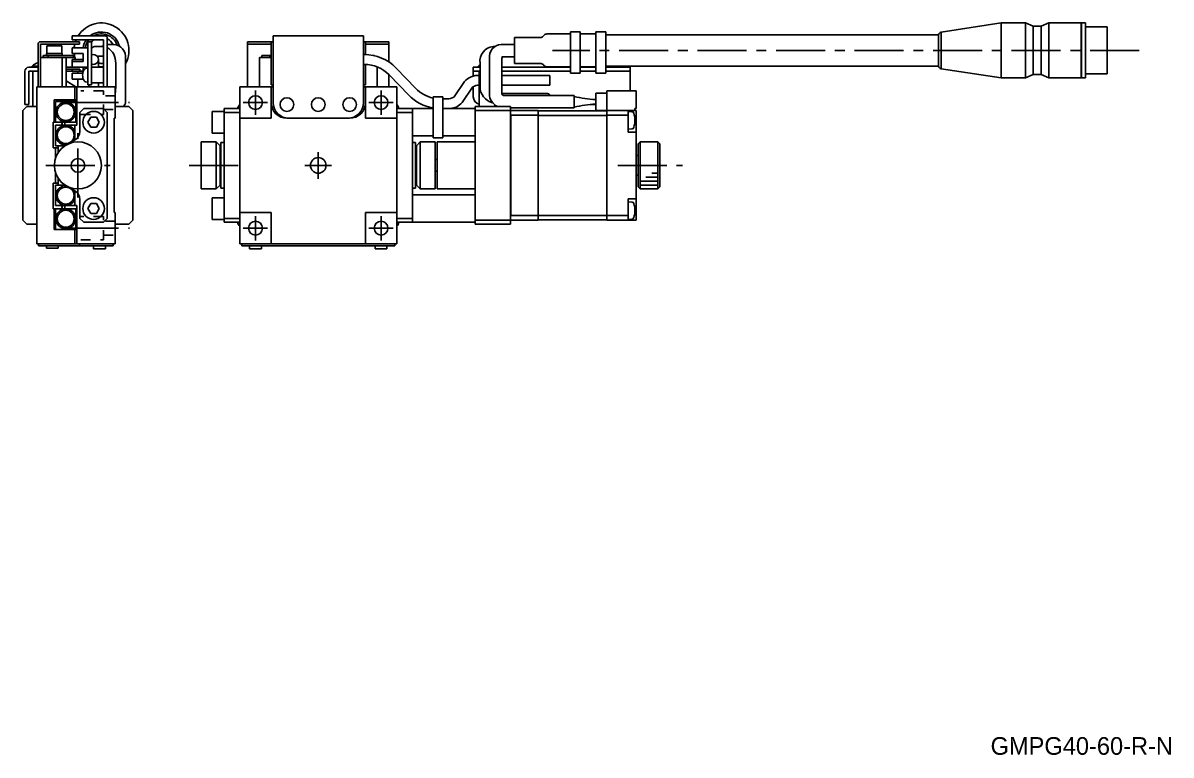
# Model space of a CAD drawing. Extents: x -170 to 418, y 17 to 249.
# Drawn here: x 125.4 to 417.9, y 16.9 to 203.5 of the extents above; entities that cross this region are included whole.
import ezdxf

# ---------------------------------------------------------------- set-up
doc = ezdxf.new("R2010")
doc.units = 0
doc.header["$LTSCALE"] = 10
doc.linetypes.add('CENTER', pattern=[2, 1.25, -0.25, 0.25, -0.25])
doc.linetypes.add('DOT', pattern=[0.5, 0.25, -0.25])
doc.layers.add('1', color=7, linetype='CONTINUOUS')
doc.styles.get("Standard").update_dxf_attribs({"font": 'FGP教科書体NT-M'})

msp = doc.modelspace()

# ---------------------------------------------------------------- linework, layer by layer
at = {"layer": '1', "color": 7, "linetype": 'CONTINUOUS'}
for p, q in [((374.616787, 203.498857), (359.382804, 201.183183)), ((374.616787, 189.498859), (374.616787, 203.498857)), ((380.809786, 203.498857), (374.616787, 203.498857)), ((380.809786, 189.498859), (380.809786, 203.498857)), ((382.809786, 202.648858), (380.809786, 203.498857)), ((382.809786, 190.348858), (382.809786, 202.648858)), ((384.809786, 202.648858), (382.809786, 202.648858)), ((386.809786, 203.498857), (384.809786, 202.648858)), ((384.809786, 190.348858), (384.809786, 202.648858)), ((386.809786, 189.498859), (386.809786, 203.498857)), ((395.066786, 203.498857), (386.809786, 203.498857)), ((395.066786, 189.498859), (395.066786, 203.498857)), ((395.116786, 203.448857), (395.066786, 203.498857)), ((395.116786, 189.498859), (395.116786, 203.498857)), ((396.116788, 203.498857), (395.116786, 203.498857)), ((396.116788, 189.498859), (396.116788, 203.498857)), ((401.616789, 202.498856), (396.116788, 202.498856)), ((401.616789, 190.49886), (401.616789, 202.498856)), ((137.862522, 199.198858), (137.862522, 200.198858)), ((137.862522, 200.198858), (146.362522, 200.198858)), ((145.862522, 199.198858), (137.862522, 199.198858)), ((145.862522, 187.198858), (145.862522, 199.198858)), ((146.862522, 187.198858), (146.862522, 199.698858)), ((189.116791, 200.198858), (212.116791, 200.198858)), ((189.116791, 183.198858), (189.116791, 200.198858)), ((212.116791, 200.198858), (212.116791, 183.198858)), ((250.616787, 193.198858), (250.616787, 199.798858)), ((257.202574, 199.798858), (250.616787, 199.798858)), ((258.223894, 200.405965), (257.90968, 200.091751)), ((264.866791, 200.698858), (258.931001, 200.698858)), ((267.366787, 201.198858), (264.866787, 201.198858)), ((264.866787, 201.198858), (264.866787, 190.698858)), ((267.366787, 201.198858), (267.366787, 190.698858)), ((271.366791, 200.698858), (267.366791, 200.698858)), ((273.866787, 201.198858), (271.366787, 201.198858)), ((271.366787, 201.198858), (271.366787, 190.698858)), ((273.866787, 201.198858), (273.866787, 190.698858)), ((358.659131, 200.498858), (273.866787, 200.498858)), ((358.659131, 192.498858), (358.659131, 200.498858)), ((359.382804, 191.814532), (359.382804, 201.183183)), ((129.262522, 198.198858), (129.262522, 187.198858)), ((139.762522, 198.698858), (129.762522, 198.698858)), ((139.762522, 198.098858), (129.862522, 198.098858)), ((129.862522, 187.198858), (129.862522, 198.098858)), ((135.262522, 197.698858), (131.462522, 197.698858)), ((131.462522, 197.698858), (131.462522, 195.698858)), ((135.262522, 195.698858), (135.262522, 197.698858)), ((137.862522, 197.198858), (137.862522, 195.698858)), ((141.862522, 197.198858), (137.862522, 197.198858)), ((139.762522, 198.098858), (139.762522, 198.698858)), ((142.862522, 198.698858), (141.862522, 198.698858)), ((141.862522, 198.698858), (141.862522, 187.698858)), ((142.862522, 198.698858), (142.862522, 187.698858)), ((145.620749, 197.52327), (143.852982, 197.52327)), ((145.86258, 197.512622), (145.620749, 197.52327)), ((148.505154, 198.047387), (146.862522, 198.047387)), ((189.116791, 198.698858), (182.61679, 198.698858)), ((182.61679, 198.698858), (182.61679, 187.198858)), ((188.616791, 198.098858), (182.61679, 198.098858)), ((188.616791, 198.698858), (188.616791, 187.698858)), ((218.61679, 198.698858), (212.116791, 198.698858)), ((212.616791, 195.446195), (212.616791, 198.698858)), ((218.61679, 198.098858), (212.616791, 198.098858)), ((218.61679, 198.698858), (218.61679, 193.556509)), ((245.64775, 197.52327), (245.213456, 197.52327)), ((250.616787, 198.047387), (247.231004, 198.047387)), ((129.862522, 194.698858), (138.487449, 194.698858)), ((130.479009, 194.698858), (130.479009, 195.198858)), ((130.479009, 195.198858), (138.487449, 195.198858)), ((131.362522, 195.698858), (135.362522, 195.698858)), ((131.362522, 195.698858), (131.362522, 195.198858)), ((131.814, 194.698858), (131.814, 195.198858)), ((135.362522, 195.198858), (135.362522, 195.698858)), ((135.362522, 187.198858), (135.362522, 194.698858)), ((136.362522, 194.698858), (136.362522, 187.198858)), ((137.862522, 195.698858), (140.662522, 195.698858)), ((140.662522, 194.198858), (137.862522, 194.198858)), ((137.862522, 194.198858), (137.862522, 192.198858)), ((140.662522, 193.698858), (137.862522, 193.698858)), ((138.278392, 194.698858), (138.278392, 195.198858)), ((138.487449, 194.698858), (138.487449, 195.198858)), ((140.662522, 195.698858), (140.662522, 193.698858)), ((144.30212, 195.02327), (145.620749, 195.02327)), ((144.612522, 194.198858), (144.612522, 192.198858)), ((145.620749, 195.02327), (145.862522, 194.925204)), ((148.99207, 187.27327), (148.99207, 193.27327)), ((151.519368, 183.447387), (151.519368, 194.447387)), ((185.61679, 187.198858), (185.61679, 194.698858)), ((185.61679, 194.698858), (188.616791, 194.698858)), ((186.270918, 194.698858), (186.270918, 195.198858)), ((186.270918, 195.198858), (188.616791, 195.198858)), ((188.259961, 194.698858), (188.259961, 195.198858)), ((188.573547, 194.698858), (188.573547, 195.198858)), ((212.372043, 195.448858), (212.116791, 195.448858)), ((214.962663, 195.198858), (214.730538, 195.198858)), ((214.962663, 195.198858), (214.962663, 195.146515)), ((241.842136, 193.27327), (241.842136, 187.27327)), ((244.216791, 194.447387), (244.216791, 185.447387)), ((247.416791, 194.447387), (247.546688, 194.94984)), ((247.416791, 185.447387), (247.416791, 194.447387)), ((247.489572, 194.847387), (250.616787, 194.847387)), ((250.616787, 193.198858), (257.202574, 193.198858)), ((125.862522, 182.698858), (125.862522, 191.198858)), ((129.262522, 192.198858), (126.862522, 192.198858)), ((126.862522, 191.198858), (129.262522, 191.198858)), ((126.862522, 191.198858), (126.862522, 182.698858)), ((127.712522, 192.491105), (129.262522, 192.491105)), ((127.712522, 192.491105), (127.712522, 192.198858)), ((127.862522, 191.198858), (127.862522, 182.198858)), ((141.862522, 192.198858), (136.362522, 192.198858)), ((136.362522, 191.698858), (139.862522, 191.698858)), ((136.362522, 191.198858), (140.662522, 191.198858)), ((137.862522, 191.198858), (137.862522, 191.698858)), ((137.862522, 190.698858), (137.862522, 189.198858)), ((140.604482, 190.698858), (137.862522, 190.698858)), ((139.362522, 191.198858), (139.362522, 190.698858)), ((139.862522, 191.698858), (139.862522, 191.198858)), ((140.662522, 192.198858), (140.662522, 190.966972)), ((141.862522, 191.948858), (141.328622, 191.902148)), ((145.862522, 192.198858), (142.862522, 192.198858)), ((212.116791, 192.948858), (212.372043, 192.948858)), ((212.616791, 187.698858), (212.616791, 192.945434)), ((215.61679, 187.198858), (215.61679, 192.324996)), ((218.61679, 190.327938), (218.61679, 187.198858)), ((218.666266, 190.277119), (223.675103, 185.090316)), ((225.473452, 186.826962), (220.464615, 192.013765)), ((240.116791, 192.198858), (241.842136, 192.198858)), ((240.116791, 189.934167), (240.116791, 192.198858)), ((241.842136, 191.198858), (240.116791, 191.198858)), ((241.466791, 192.491105), (241.842136, 192.491105)), ((241.466791, 192.491105), (241.466791, 192.198858)), ((241.616791, 191.198858), (241.616791, 182.198858)), ((264.866787, 192.198858), (247.416791, 192.198858)), ((264.866791, 191.198858), (247.416791, 191.198858)), ((257.90968, 192.905965), (258.223894, 192.591751)), ((258.931001, 192.298858), (264.866787, 192.298858)), ((267.366787, 190.698858), (264.866787, 190.698858)), ((267.366787, 192.298858), (271.366787, 192.298858)), ((271.366787, 192.198858), (267.366787, 192.198858)), ((271.366791, 191.198858), (267.366791, 191.198858)), ((273.866787, 190.698858), (271.366787, 190.698858)), ((273.866787, 192.498858), (358.659131, 192.498858)), ((273.866787, 192.198858), (280.116791, 192.198858)), ((280.116791, 191.198858), (273.866791, 191.198858)), ((280.116791, 186.198858), (280.116791, 192.198858)), ((359.382804, 191.814532), (374.616787, 189.498859)), ((380.809786, 189.498859), (382.809786, 190.348858)), ((382.809786, 190.348858), (384.809786, 190.348858)), ((384.809786, 190.348858), (386.809786, 189.498859)), ((396.116788, 190.49886), (401.616789, 190.49886)), ((138.85012, 187.198858), (136.362522, 188.753281)), ((137.862522, 189.198858), (140.734095, 189.198858)), ((139.362522, 189.198858), (139.362522, 187.198858)), ((141.328622, 188.495568), (141.862522, 188.448858)), ((142.862522, 187.698858), (141.862522, 187.698858)), ((142.112522, 187.698858), (142.112522, 187.198858)), ((142.862522, 188.198858), (145.862522, 188.198858)), ((144.612522, 187.198858), (144.612522, 188.198858)), ((148.862672, 185.203275), (148.99207, 187.27327)), ((188.616791, 187.698858), (189.116791, 187.698858)), ((212.116791, 187.698858), (212.616791, 187.698858)), ((237.878344, 188.542429), (235.211013, 184.658951)), ((240.116791, 184.698858), (240.116791, 187.268003)), ((259.627169, 190.130758), (247.416791, 190.130758)), ((247.416791, 187.630758), (259.627169, 187.630758)), ((259.627169, 190.130758), (259.627169, 187.630758)), ((374.616787, 189.498859), (380.809786, 189.498859)), ((386.809786, 189.498859), (395.066786, 189.498859)), ((395.066786, 189.498859), (395.116786, 189.548859)), ((395.116786, 189.498859), (396.116788, 189.498859)), ((128.862522, 147.198858), (128.862522, 187.198858)), ((148.862522, 187.198858), (128.862522, 187.198858)), ((138.549322, 183.898858), (138.549322, 187.198858)), ((139.06936, 187.198858), (139.06936, 177.448858)), ((148.862522, 179.198858), (148.862522, 187.198858)), ((189.116791, 187.198858), (180.616791, 187.198858)), ((180.616791, 187.198858), (180.616791, 147.198858)), ((188.616791, 179.198858), (188.616791, 187.198858)), ((220.616791, 187.198858), (212.116791, 187.198858)), ((212.616791, 187.198858), (212.616791, 179.198858)), ((220.616791, 147.198858), (220.616791, 187.198858)), ((232.366791, 184.655223), (229.866791, 184.655223)), ((229.866791, 184.655223), (229.866791, 174.198858)), ((232.366791, 184.655223), (232.366791, 174.198858)), ((235.211014, 184.658952), (235.128531, 184.582228)), ((237.271752, 183.243552), (239.939083, 187.127029)), ((239.939082, 187.127028), (240.021565, 187.203752)), ((258.924864, 185.52327), (247.416791, 185.52327)), ((265.816791, 185.047387), (247.816791, 185.047387)), ((258.924864, 185.52327), (259.001839, 185.519733)), ((259.001839, 185.519733), (259.078378, 185.509142)), ((259.078378, 185.509142), (259.154048, 185.491557)), ((259.154048, 185.491557), (259.228422, 185.467077)), ((259.228422, 185.467077), (259.301077, 185.43584)), ((259.301077, 185.43584), (259.371604, 185.398025)), ((259.371604, 185.398025), (259.439602, 185.353844)), ((259.439602, 185.353844), (259.504687, 185.303548)), ((259.504687, 185.303548), (259.566491, 185.247421)), ((259.566491, 185.247421), (259.624663, 185.185781)), ((259.624663, 185.185781), (259.678875, 185.118977)), ((259.678875, 185.118977), (259.72882, 185.047387)), ((265.816791, 181.847387), (265.816791, 185.047387)), ((271.316791, 181.198858), (271.316791, 185.598858)), ((274.116791, 185.598858), (271.316791, 185.598858)), ((274.116791, 186.198858), (281.616791, 186.198858)), ((274.116791, 186.198858), (274.116791, 153.198858)), ((281.616791, 186.198858), (281.616791, 181.698858)), ((126.362522, 182.198858), (125.362522, 181.198858)), ((126.862522, 182.698858), (125.862522, 182.698858)), ((126.362522, 182.198858), (128.862522, 182.198858)), ((133.331507, 178.248858), (133.331507, 183.898858)), ((139.06936, 183.898858), (133.331507, 183.898858)), ((133.633272, 183.498858), (133.633272, 178.248858)), ((133.633272, 183.498858), (139.06936, 183.498858)), ((134.130789, 183.498858), (134.177435, 183.898858)), ((134.682863, 183.898858), (134.723045, 183.498858)), ((136.362522, 183.498858), (136.362522, 183.898858)), ((137.871777, 183.498888), (137.950422, 183.898875)), ((138.828586, 178.248858), (138.828586, 183.498858)), ((140.862522, 181.698858), (139.862522, 180.698858)), ((140.862522, 181.698858), (145.862522, 181.698858)), ((146.862522, 180.698858), (145.862522, 181.698858)), ((148.862522, 182.198858), (152.362522, 182.198858)), ((153.362522, 181.198858), (152.362522, 182.198858)), ((176.616791, 181.698858), (180.616791, 181.698858)), ((176.616791, 152.698858), (176.616791, 181.698858)), ((229.866791, 181.698858), (220.616791, 181.698858)), ((224.616791, 181.698858), (224.616791, 152.698858)), ((233.422305, 184.155223), (232.366791, 184.155223)), ((232.366791, 181.687471), (233.422305, 181.687471)), ((233.422305, 181.687471), (234.18104, 181.698847)), ((240.616791, 181.698858), (234.184815, 181.698858)), ((240.616791, 182.198858), (249.616791, 182.198858)), ((240.616791, 152.198858), (240.616791, 182.198858)), ((245.616791, 182.198858), (245.616791, 182.597826)), ((249.616791, 182.198858), (249.616791, 152.198858)), ((249.616791, 181.847387), (265.816791, 181.847387)), ((271.316791, 182.698858), (269.927342, 182.698858)), ((281.316791, 181.198858), (281.316791, 181.698858)), ((281.616791, 181.698858), (281.316791, 181.698858)), ((125.362522, 153.198858), (125.362522, 181.198858)), ((139.862522, 175.859112), (139.862522, 180.698858)), ((141.919147, 178.198858), (142.640835, 179.448858)), ((142.640835, 179.448858), (144.08421, 179.448858)), ((144.08421, 179.448858), (144.805898, 178.198858)), ((146.862522, 180.698858), (146.862522, 153.698858)), ((148.562522, 179.198858), (148.562522, 155.198858)), ((148.862522, 179.198858), (148.562522, 179.198858)), ((153.362522, 181.198858), (153.362522, 153.198858)), ((173.616791, 175.448858), (173.616791, 180.948858)), ((176.616791, 180.948858), (173.616791, 180.948858)), ((180.616791, 180.698858), (176.616791, 180.698858)), ((180.616791, 179.198858), (188.616791, 179.198858)), ((192.616791, 179.198858), (208.616791, 179.198858)), ((212.616791, 179.198858), (220.616791, 179.198858)), ((224.616791, 180.698858), (220.616791, 180.698858)), ((249.616791, 181.198858), (240.616791, 181.198858)), ((249.716791, 181.198858), (249.616791, 181.098858)), ((249.616791, 180.048858), (249.666791, 179.998858)), ((256.616791, 179.998858), (249.666791, 179.998858)), ((249.666791, 179.998858), (249.666791, 154.398858)), ((256.616791, 181.198858), (249.716791, 181.198858)), ((256.616791, 181.198858), (256.616791, 153.198858)), ((256.616791, 181.098858), (274.116791, 181.098858)), ((256.616791, 179.957437), (274.116791, 179.957437)), ((281.616791, 181.198858), (271.316791, 181.198858)), ((274.116791, 179.998858), (279.616791, 179.998858)), ((279.616791, 181.198858), (279.616791, 175.698858)), ((280.60207, 180.862657), (279.616791, 180.948858)), ((281.616791, 181.198858), (281.616791, 153.198858)), ((133.017335, 171.698858), (133.017335, 178.248858)), ((133.017335, 178.248858), (139.06936, 178.248858)), ((133.633272, 177.448858), (133.633272, 172.198858)), ((139.06936, 177.448858), (133.633272, 177.448858)), ((135.180233, 178.248858), (135.394143, 178.45452)), ((135.394144, 177.243195), (135.180233, 177.448858)), ((135.195502, 177.448912), (135.314309, 177.998858)), ((135.314309, 177.998858), (135.424232, 177.448863)), ((136.062522, 177.448858), (136.062522, 178.248858)), ((137.089736, 178.439681), (137.287799, 178.248858)), ((137.287799, 177.448858), (137.089736, 177.258035)), ((138.549322, 177.448858), (138.549322, 173.657559)), ((142.640835, 176.948858), (141.919147, 178.198858)), ((144.08421, 176.948858), (142.640835, 176.948858)), ((144.805898, 178.198858), (144.08421, 176.948858)), ((279.616791, 176.448858), (280.60207, 176.535059)), ((281.616791, 175.698858), (279.616791, 175.698858)), ((136.362522, 172.39501), (138.612522, 173.694048)), ((170.816791, 161.198858), (170.816791, 173.198858)), ((174.616791, 173.198858), (170.816791, 173.198858)), ((173.616791, 175.448858), (176.616791, 175.448858)), ((174.616791, 161.198858), (174.616791, 173.198858)), ((175.616791, 172.198858), (174.616791, 173.198858)), ((175.816791, 161.398858), (175.816791, 172.998858)), ((176.616791, 172.998858), (175.816791, 172.998858)), ((224.616791, 174.698858), (229.866791, 174.698858)), ((225.416791, 172.998858), (224.616791, 172.998858)), ((225.416791, 172.998858), (225.416791, 161.398858)), ((226.616791, 173.198858), (225.616791, 172.198858)), ((226.616791, 173.198858), (226.616791, 161.198858)), ((230.416791, 173.198858), (226.616791, 173.198858)), ((229.866791, 174.198858), (232.366791, 174.198858)), ((230.416791, 173.198858), (230.416791, 161.198858)), ((230.916791, 173.198858), (230.916791, 161.198858)), ((240.616791, 173.198858), (230.916791, 173.198858)), ((232.366791, 174.698858), (240.616791, 174.698858)), ((282.616791, 173.198858), (282.116791, 172.698858)), ((282.116791, 161.698858), (282.116791, 172.698858)), ((282.616791, 173.198858), (282.616791, 161.198858)), ((287.116791, 173.198858), (282.616791, 173.198858)), ((287.116791, 161.198858), (287.116791, 173.198858)), ((287.616791, 172.698858), (287.116791, 173.198858)), ((287.616791, 172.698858), (287.616791, 161.698858)), ((134.362522, 171.698858), (133.017335, 171.698858)), ((133.633272, 172.198858), (136.045898, 172.198858)), ((133.645545, 169.019893), (133.645545, 171.698858)), ((134.362522, 172.198858), (134.362522, 170.515483)), ((175.616791, 172.198858), (175.616791, 162.198858)), ((175.816791, 170.198858), (175.616791, 170.198858)), ((225.616791, 170.198858), (225.416791, 170.198858)), ((225.616791, 162.198858), (225.616791, 172.198858)), ((282.116791, 169.698858), (281.616791, 169.698858)), ((230.916791, 168.698858), (230.416791, 168.698858)), ((133.645545, 162.698858), (133.645545, 165.377823)), ((134.362522, 163.882233), (134.362522, 162.198858)), ((175.616791, 164.198858), (175.816791, 164.198858)), ((225.416791, 164.198858), (225.616791, 164.198858)), ((230.416791, 165.698858), (230.916791, 165.698858)), ((281.616791, 164.698858), (282.116791, 164.698858)), ((133.017335, 156.148858), (133.017335, 162.698858)), ((134.362522, 162.698858), (133.017335, 162.698858)), ((133.633272, 162.198858), (133.633272, 156.948858)), ((133.633272, 162.198858), (136.045898, 162.198858)), ((138.612522, 160.703667), (136.362522, 162.002705)), ((170.816791, 161.198858), (174.616791, 161.198858)), ((174.616791, 161.198858), (175.616791, 162.198858)), ((175.816791, 161.398858), (176.616791, 161.398858)), ((224.616791, 161.398858), (225.416791, 161.398858)), ((225.616791, 162.198858), (226.616791, 161.198858)), ((226.616791, 161.198858), (230.416791, 161.198858)), ((230.916791, 161.198858), (240.616791, 161.198858)), ((282.116791, 161.698858), (282.616791, 161.198858)), ((282.616791, 161.198858), (287.116791, 161.198858)), ((287.116791, 161.198858), (287.616791, 161.698858)), ((138.549322, 160.740156), (138.549322, 156.948858)), ((139.862522, 153.698858), (139.862522, 158.538604)), ((173.616791, 153.448858), (173.616791, 158.948858)), ((176.616791, 158.948858), (173.616791, 158.948858)), ((240.616791, 159.698858), (224.616791, 159.698858)), ((281.616791, 158.698858), (279.616791, 158.698858)), ((279.616791, 158.698858), (279.616791, 153.198858)), ((139.06936, 156.148858), (133.017335, 156.148858)), ((133.331507, 150.898858), (133.331507, 156.148858)), ((133.633272, 156.948858), (139.06936, 156.948858)), ((133.633272, 156.148858), (133.633272, 150.898858)), ((135.180233, 156.948858), (135.394144, 157.15452)), ((135.394143, 155.943195), (135.180233, 156.148858)), ((135.314309, 156.398858), (135.195502, 156.948798)), ((135.424231, 156.948833), (135.314309, 156.398858)), ((136.062522, 156.148858), (136.062522, 156.948858)), ((137.089736, 157.139681), (137.287799, 156.948858)), ((137.287799, 156.148858), (137.089736, 155.958035)), ((138.828586, 150.898858), (138.828586, 156.148858)), ((139.06936, 156.948858), (139.06936, 147.198858)), ((141.919147, 156.198858), (142.640835, 157.448858)), ((142.640835, 154.948858), (141.919147, 156.198858)), ((142.640835, 157.448858), (144.08421, 157.448858)), ((144.08421, 157.448858), (144.805898, 156.198858)), ((144.805898, 156.198858), (144.08421, 154.948858)), ((148.562522, 155.198858), (148.862522, 155.198858)), ((148.862522, 147.198858), (148.862522, 155.198858)), ((188.616791, 155.198858), (180.616791, 155.198858)), ((188.616791, 147.198858), (188.616791, 155.198858)), ((212.616791, 155.198858), (212.616791, 147.198858)), ((220.616791, 155.198858), (212.616791, 155.198858)), ((280.60207, 157.862657), (279.616791, 157.948858)), ((125.362522, 153.198858), (126.362522, 152.198858)), ((128.862522, 152.198858), (126.362522, 152.198858)), ((139.862522, 153.698858), (140.862522, 152.698858)), ((145.862522, 152.698858), (140.862522, 152.698858)), ((144.08421, 154.948858), (142.640835, 154.948858)), ((145.862522, 152.698858), (146.862522, 153.698858)), ((152.362522, 152.198858), (148.862522, 152.198858)), ((152.362522, 152.198858), (153.362522, 153.198858)), ((173.616791, 153.448858), (176.616791, 153.448858)), ((176.616791, 153.698858), (180.616791, 153.698858)), ((180.616791, 152.698858), (176.616791, 152.698858)), ((220.616791, 153.698858), (224.616791, 153.698858)), ((220.616791, 152.698858), (240.616791, 152.698858)), ((240.616791, 153.198858), (249.616791, 153.198858)), ((249.616791, 152.198858), (240.616791, 152.198858)), ((249.666791, 154.398858), (249.616791, 154.348858)), ((249.616791, 153.298858), (249.716791, 153.198858)), ((256.616791, 154.398858), (249.666791, 154.398858)), ((256.616791, 153.198858), (249.716791, 153.198858)), ((256.616791, 154.440279), (274.116791, 154.440279)), ((256.616791, 153.298858), (274.116791, 153.298858)), ((274.116791, 154.398858), (279.616791, 154.398858)), ((281.616791, 153.198858), (274.116791, 153.198858)), ((279.616791, 153.448858), (280.60207, 153.535059)), ((138.828586, 150.898858), (133.331507, 150.898858)), ((138.549322, 147.198858), (138.549322, 150.898858)), ((148.862522, 147.198858), (128.862522, 147.198858)), ((129.362522, 147.198858), (129.362522, 146.698858)), ((129.362522, 146.698858), (148.362522, 146.698858)), ((131.362522, 146.698858), (131.362522, 146.098858)), ((134.362522, 146.098858), (134.362522, 146.698858)), ((139.778997, 147.198858), (139.778997, 146.698858)), ((143.362522, 146.698858), (143.362522, 145.948858)), ((146.362522, 145.948858), (146.362522, 146.698858)), ((148.362522, 147.198858), (148.362522, 146.698858)), ((180.616791, 147.198858), (220.616791, 147.198858)), ((181.116791, 146.698858), (181.116791, 147.198858)), ((220.116791, 146.698858), (181.116791, 146.698858)), ((183.116791, 146.698858), (183.116791, 145.948858)), ((186.116791, 145.948858), (186.116791, 146.698858)), ((215.116791, 146.698858), (215.116791, 145.948858)), ((218.116791, 145.948858), (218.116791, 146.698858)), ((220.116791, 147.198858), (220.116791, 146.698858)), ((134.362522, 146.098858), (131.362522, 146.098858)), ((146.362522, 145.948858), (143.362522, 145.948858)), ((186.116791, 145.948858), (183.116791, 145.948858)), ((218.116791, 145.948858), (215.116791, 145.948858))]:
    msp.add_line(p, q, dxfattribs=at)
at = {"layer": '1', "color": 4, "linetype": 'CENTER'}
for p, q in [((409.782378, 196.498858), (260.302685, 196.498858)), ((184.616791, 180.098858), (184.616791, 186.298858)), ((216.616791, 180.098858), (216.616791, 186.298858)), ((137.227339, 183.198858), (152.471309, 183.198858)), ((181.516791, 183.198858), (187.716791, 183.198858)), ((213.516791, 183.198858), (219.716791, 183.198858)), ((139.362522, 158.998858), (139.362522, 175.398858)), ((200.616791, 163.798858), (200.616791, 170.598858)), ((131.162522, 167.198858), (147.562522, 167.198858)), ((167.689996, 167.198858), (180.6756, 167.198858)), ((197.216791, 167.198858), (204.016791, 167.198858)), ((276.932865, 167.198858), (293.464104, 167.198858)), ((184.616791, 148.098858), (184.616791, 154.298858)), ((216.616791, 148.098858), (216.616791, 154.298858)), ((137.227339, 151.198858), (152.471309, 151.198858)), ((181.516791, 151.198858), (187.716791, 151.198858)), ((213.516791, 151.198858), (219.716791, 151.198858))]:
    msp.add_line(p, q, dxfattribs=at)
at = {"layer": '1', "color": 9, "linetype": 'DOT'}
for p, q in [((145.862522, 186.198858), (140.087488, 186.198858)), ((145.862522, 180.198858), (145.862522, 186.198858)), ((148.862522, 184.948858), (145.862522, 184.948858)), ((145.862522, 181.448858), (148.862522, 181.448858)), ((140.087518, 180.198858), (145.862522, 180.198858)), ((145.862522, 154.198858), (140.087488, 154.198858)), ((145.862522, 148.198858), (145.862522, 154.198858)), ((148.862522, 152.948858), (145.862522, 152.948858)), ((145.862522, 149.448858), (148.862522, 149.448858)), ((140.087518, 148.198858), (145.862522, 148.198858))]:
    msp.add_line(p, q, dxfattribs=at)
at = {"layer": '1', "color": 9, "linetype": 'CONTINUOUS'}
for p, q in [((284.116791, 164.198858), (287.116791, 164.198858)), ((285.616791, 165.198858), (287.116791, 165.198858)), ((282.616791, 163.198858), (287.116791, 163.198858)), ((282.616791, 162.198858), (287.116791, 162.198858))]:
    msp.add_line(p, q, dxfattribs=at)
at = {"layer": '1', "color": 7, "linetype": 'CONTINUOUS'}
for centre, radius in [((184.616791, 183.198858), 1.75), ((192.616791, 182.698858), 1.75), ((200.616791, 182.698858), 1.75), ((208.616791, 182.698858), 1.75), ((216.616791, 183.198858), 1.75), ((136.262522, 180.798858), 2.5), ((136.262522, 180.798858), 2.15), ((143.362522, 178.198858), 2.75), ((136.262522, 174.898858), 2.15), ((139.362522, 167.198858), 6), ((139.362522, 167.198858), 1.75), ((200.616791, 167.198858), 2), ((136.262522, 159.498858), 2.15), ((143.362522, 156.198858), 2.75), ((136.262522, 153.598858), 2.5), ((136.262522, 153.598858), 2.15), ((184.616791, 151.198858), 1.75), ((216.616791, 151.198858), 1.75)]:
    msp.add_circle(centre, radius, dxfattribs=at)
for centre, radius, start, end in [((145.362522, 196.498858), 6.999999, 331.588066, 148.091012), ((145.362522, 196.498858), 6.999999, 157.311905, 161.682299), ((145.362522, 196.498858), 4.7, 144.937607, 171.434717), ((145.362522, 196.498858), 4.2, 139.994799, 170.405932), ((145.362522, 196.498858), 4.7, 13.977424, 128.072228), ((145.362522, 196.498858), 3.3, 125.096801, 139.250946), ((145.362522, 196.498858), 4.2, 19.755397, 118.242537), ((146.362522, 199.698858), 0.5, 0, 90), ((145.362522, 196.498858), 3.3, 27.985707, 62.964308), ((257.202574, 200.798858), 1, 270, 315), ((258.931001, 199.698858), 1, 90, 135), ((359.616788, 200.210941), 1.000002, 103.531698, 163.266744), ((129.762522, 198.198858), 0.5, 90, 180), ((145.362522, 196.498858), 6.999999, 166.787018, 174.260829), ((143.852982, 196.27327), 1.25, 90, 142.407347), ((146.737387, 196.447387), 1.6, 123.147115, 137.745348), ((144.689165, 193.510561), 4.309442, 356.843529, 59.704379), ((148.234919, 194.759252), 3.299221, 354.575922, 85.301711), ((245.653318, 193.712196), 3.836374, 96.583764, 186.569687), ((247.500577, 194.759807), 3.298614, 94.687605, 185.434762), ((129.862522, 190.398858), 3, 101.536959, 135.779956), ((145.362522, 196.498858), 6.999999, 186.562429, 199.182093), ((143.852982, 196.27327), 1.25, 217.592653, 225.197831), ((143.362522, 194.198858), 1.25, 246.421822, 113.578178), ((145.362522, 196.498858), 3.3, 256.863441, 278.714742), ((212.372043, 184.198858), 11.25, 44, 90), ((257.202574, 192.198858), 1, 45, 90), ((126.862522, 191.198858), 1, 90, 180), ((143.562522, 190.198858), 3, 151.178859, 208.821141), ((141.3722, 191.40405), 0.5, 95, 151.178859), ((145.362522, 196.498858), 4.2, 259.713439, 276.837141), ((212.372043, 184.198858), 8.75, 44, 90), ((243.616791, 190.398858), 3, 126.267193, 135.779956), ((258.931001, 193.298858), 1, 225, 270), ((359.616788, 192.786775), 1.000002, 196.733256, 256.468302), ((141.3722, 188.993665), 0.5, 208.821141, 265), ((241.347792, 185.567583), 4.570205, 86.625919, 139.388864), ((241.542205, 184.706569), 2.923742, 88.53858331, 121.33898714), ((246.0839, 187.258234), 4.24179, 179.796903, 255.890213), ((231.767675, 192.905223), 11.25, 224, 260.272206), ((231.767675, 192.905223), 8.75, 224, 257.453234), ((233.554764, 187.248312), 3.095924, 267.54784731, 300.55298764), ((242.116791, 184.698858), 2, 180, 255.522488), ((247.816791, 185.447387), 3.6, 180, 244.471712), ((247.816791, 185.447387), 0.4, 180, 270), ((274.134684, 223.768163), 39.911061, 257.970767, 265.951302), ((139.527063, 183.447387), 1.6, 163.610287, 178.156521), ((149.919368, 183.447387), 1.6, 228.659811, 231.290871), ((149.919368, 183.447387), 1.6, 308.709129, 0), ((182.91679, 180.798858), 3, 140.055478, 162.542397), ((192.616791, 183.198858), 4, 180, 270), ((193.116791, 183.198858), 4, 180, 270), ((208.116791, 183.198858), 4, 270, 0), ((208.616791, 183.198858), 4, 270, 0), ((218.31679, 180.798858), 3, 17.457603, 39.944488), ((233.984412, 185.954089), 4.260706, 272.780405, 320.493118), ((273.965679, 144.22618), 38.70558, 93.924211, 102.153721), ((280.558492, 180.36456), 0.5, 17.629155, 85), ((275.316791, 178.698858), 6, 342.370845, 17.629155), ((136.262522, 174.898858), 2.5, 23.834044, 272.543139), ((137.362522, 175.859112), 2.5, 300, 0), ((280.558492, 177.033156), 0.5, 275, 342.370845), ((136.262522, 174.898858), 2.5, 327.456861, 336.165956), ((136.262522, 159.498858), 2.5, 87.456861, 336.165956), ((136.262522, 159.498858), 2.5, 23.834044, 32.543139), ((137.362522, 158.538604), 2.5, 0, 60), ((280.558492, 157.36456), 0.5, 17.629155, 85), ((275.316791, 155.698858), 6, 342.370845, 17.629155), ((182.91679, 153.598858), 3, 197.457603, 219.944522), ((218.31679, 153.598858), 3, 320.055512, 342.542397), ((280.558492, 154.033156), 0.5, 275, 342.370845)]:
    msp.add_arc(centre, radius, start, end, dxfattribs=at)

# ---------------------------------------------------------------- texts
at = {"layer": '1', "color": 7}
msp.add_text('GMPG40-60-R-N', height=4.5, dxfattribs=at).set_placement((371.944604, 16.993359))

doc.saveas('drawing.dxf')
